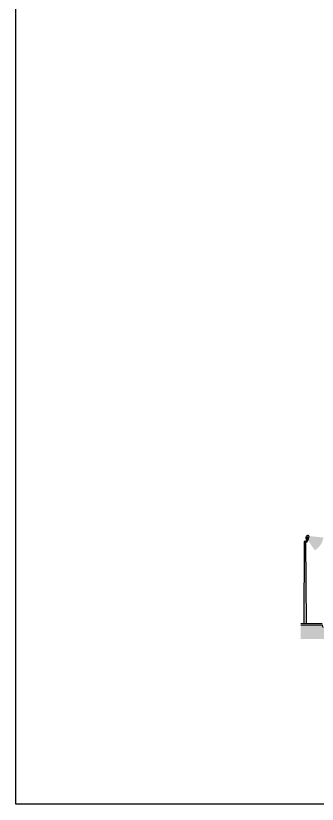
# Model space of a CAD drawing. Header units: metres. Extents: x 2394 to 3264, y 364 to 634.
# Drawn here: x 2649.7 to 2682.7, y 363.8 to 449.9 of the extents above; entities that cross this region are included whole.
import ezdxf

# ---------------------------------------------------------------- set-up
doc = ezdxf.new("R2010")
doc.units = ezdxf.units.M
doc.header["$LTSCALE"] = 5
doc.header["$MEASUREMENT"] = 0
for name, color, linetype in [('COTA 1 100', 2, 'Continuous'), ('HACHURA', 251, 'Continuous'), ('PENA 01', 1, 'Continuous'), ('PENA 06', 6, 'Continuous')]:
    doc.layers.add(name, color=color, linetype=linetype)

# ---------------------------------------------------------------- blocks, each defined once
blk = doc.blocks.new('A$C47D9326B')
for p, q in [((-0.415, 9.614), (-0.427, 9.61)), ((-0.427, 9.61), (-0.297, 9.127)), ((-0.415, 9.614), (-0.346, 9.631)), ((-0.415, 9.614), (-0.285, 9.131)), ((-0.346, 9.631), (-0.275, 9.628)), ((-0.314, 9.458), (-0.298, 9.47)), ((-0.298, 9.47), (-0.28, 9.477)), ((-0.285, 9.468), (-0.284, 9.47)), ((-0.284, 9.47), (-0.282, 9.471)), ((-0.282, 9.471), (-0.279, 9.472)), ((-0.28, 9.477), (-0.261, 9.48)), ((-0.279, 9.472), (-0.277, 9.473)), ((-0.277, 9.473), (-0.274, 9.472)), ((-0.275, 9.628), (-0.208, 9.606)), ((-0.274, 9.472), (-0.272, 9.471)), ((-0.272, 9.471), (-0.27, 9.47)), ((-0.27, 9.47), (-0.268, 9.468)), ((-0.261, 9.48), (-0.242, 9.477)), ((-0.242, 9.477), (-0.223, 9.47)), ((-0.223, 9.47), (-0.208, 9.458)), ((-0.208, 9.606), (-0.149, 9.566)), ((-0.149, 9.566), (-0.104, 9.511)), ((-0.104, 9.511), (-0.076, 9.445)), ((-0.336, 9.405), (-0.333, 9.424)), ((-0.333, 9.385), (-0.336, 9.405)), ((-0.333, 9.424), (-0.326, 9.442)), ((-0.326, 9.367), (-0.333, 9.385)), ((-0.329, 9.392), (-0.328, 9.394)), ((-0.329, 9.389), (-0.329, 9.392)), ((-0.329, 9.386), (-0.329, 9.389)), ((-0.328, 9.384), (-0.329, 9.386)), ((-0.328, 9.394), (-0.326, 9.396)), ((-0.326, 9.382), (-0.328, 9.384)), ((-0.326, 9.442), (-0.314, 9.458)), ((-0.326, 9.396), (-0.324, 9.398)), ((-0.324, 9.38), (-0.326, 9.382)), ((-0.314, 9.352), (-0.326, 9.367)), ((-0.324, 9.398), (-0.322, 9.399)), ((-0.322, 9.379), (-0.324, 9.38)), ((-0.322, 9.399), (-0.319, 9.399)), ((-0.319, 9.379), (-0.322, 9.379)), ((-0.319, 9.399), (-0.317, 9.399)), ((-0.317, 9.379), (-0.319, 9.379)), ((-0.317, 9.399), (-0.314, 9.398)), ((-0.314, 9.38), (-0.317, 9.379)), ((-0.314, 9.398), (-0.312, 9.396)), ((-0.312, 9.382), (-0.314, 9.38)), ((-0.298, 9.34), (-0.314, 9.352)), ((-0.312, 9.396), (-0.31, 9.394)), ((-0.31, 9.384), (-0.312, 9.382)), ((-0.31, 9.394), (-0.309, 9.392)), ((-0.309, 9.386), (-0.31, 9.384)), ((-0.309, 9.392), (-0.309, 9.389)), ((-0.309, 9.389), (-0.309, 9.386)), ((-0.28, 9.332), (-0.298, 9.34)), ((-0.285, 9.131), (-0.297, 9.127)), ((-0.287, 9.463), (-0.286, 9.465)), ((-0.286, 9.46), (-0.287, 9.463)), ((-0.287, 9.078), (-0.287, 9.092)), ((-0.287, 9.092), (-0.248, 9.092)), ((-0.287, 9.078), (-0.216, 9.078)), ((-0.286, 9.465), (-0.285, 9.468)), ((-0.285, 9.458), (-0.286, 9.46)), ((-0.284, 9.456), (-0.285, 9.458)), ((-0.254, 9.139), (-0.285, 9.131)), ((-0.282, 9.454), (-0.284, 9.456)), ((-0.279, 9.453), (-0.282, 9.454)), ((-0.261, 9.33), (-0.28, 9.332)), ((-0.277, 9.453), (-0.279, 9.453)), ((-0.274, 9.453), (-0.277, 9.453)), ((-0.272, 9.454), (-0.274, 9.453)), ((-0.27, 9.456), (-0.272, 9.454)), ((-0.268, 9.458), (-0.27, 9.456)), ((-0.268, 9.468), (-0.267, 9.465)), ((-0.267, 9.46), (-0.268, 9.458)), ((-0.267, 9.465), (-0.267, 9.463)), ((-0.267, 9.463), (-0.267, 9.46)), ((-0.254, 9.33), (-0.261, 9.33)), ((-0.255, 9.349), (-0.254, 9.35)), ((-0.255, 9.346), (-0.255, 9.349)), ((-0.255, 9.344), (-0.255, 9.346)), ((-0.254, 9.342), (-0.255, 9.344)), ((-0.254, 9.139), (-0.255, 9.092)), ((-0.254, 9.357), (-0.229, 9.357)), ((-0.254, 9.357), (-0.254, 9.35)), ((-0.254, 9.35), (-0.254, 9.342)), ((-0.254, 9.342), (-0.254, 9.33)), ((-0.254, 9.33), (-0.254, 9.139)), ((-0.248, 9.092), (-0.23, 9.092)), ((-0.23, 9.092), (-0.23, 9.148)), ((-0.23, 9.148), (-0.216, 9.148)), ((-0.229, 9.147), (-0.23, 9.148)), ((-0.229, 9.357), (-0.229, 9.337)), ((-0.223, 9.34), (-0.229, 9.337)), ((-0.229, 9.337), (-0.229, 9.147)), ((-0.217, 9.15), (-0.229, 9.147)), ((-0.208, 9.352), (-0.223, 9.34)), ((-0.157, 9.188), (-0.217, 9.15)), ((-0.216, 9.078), (-0.216, 9.148)), ((-0.216, 9.087), (-0.216, 9.078)), ((-0.216, 9.078), (-0.163, 9.078)), ((-0.213, 9.42), (-0.212, 9.423)), ((-0.212, 9.418), (-0.213, 9.42)), ((-0.212, 9.423), (-0.211, 9.425)), ((-0.211, 9.415), (-0.212, 9.418)), ((-0.211, 9.425), (-0.21, 9.427)), ((-0.21, 9.413), (-0.211, 9.415)), ((-0.21, 9.427), (-0.208, 9.429)), ((-0.208, 9.412), (-0.21, 9.413)), ((-0.208, 9.458), (-0.196, 9.442)), ((-0.208, 9.429), (-0.205, 9.43)), ((-0.205, 9.411), (-0.208, 9.412)), ((-0.196, 9.367), (-0.208, 9.352)), ((-0.205, 9.43), (-0.203, 9.43)), ((-0.203, 9.41), (-0.205, 9.411)), ((-0.203, 9.43), (-0.2, 9.43)), ((-0.2, 9.411), (-0.203, 9.41)), ((-0.2, 9.43), (-0.198, 9.429)), ((-0.198, 9.412), (-0.2, 9.411)), ((-0.198, 9.429), (-0.196, 9.427)), ((-0.196, 9.413), (-0.198, 9.412)), ((-0.196, 9.442), (-0.189, 9.424)), ((-0.196, 9.427), (-0.194, 9.425)), ((-0.194, 9.415), (-0.196, 9.413)), ((-0.189, 9.385), (-0.196, 9.367)), ((-0.194, 9.425), (-0.193, 9.423)), ((-0.193, 9.418), (-0.194, 9.415)), ((-0.193, 9.423), (-0.193, 9.42)), ((-0.193, 9.42), (-0.193, 9.418)), ((-0.189, 9.424), (-0.186, 9.405)), ((-0.186, 9.405), (-0.189, 9.385)), ((-0.114, 9.078), (-0.163, 9.078)), ((-0.11, 9.241), (-0.157, 9.188)), ((-0.15, 0), (-0.1, 9)), ((-0.1, 9.078), (-0.114, 9.078)), ((-0.079, 9.305), (-0.11, 9.241)), ((-0.1, 9), (0.1, 9)), ((-0.068, 9.375), (-0.079, 9.305)), ((-0.076, 9.445), (-0.068, 9.375)), ((0.1, 9), (0.15, 0)), ((-0.15, 0), (0.15, 0))]:
    blk.add_line(p, q)
blk.add_lwpolyline([(-0.224, 9.078), (-0.1, 9.078), (-0.1, 8.95), (-0.224, 8.95)], close=True)

msp = doc.modelspace()

# ---------------------------------------------------------------- hatches: boundary and pattern name
at = {"layer": 'COTA 1 100'}
h = msp.add_hatch(color=256, dxfattribs=at)
h.dxf.hatch_style = 1
h.set_gradient(color1=(250, 247, 214), color2=(255, 255, 179), tint=1, name='INVCYLINDER')
h.paths.add_polyline_path([(2683.328, 392.919), (2681.756, 393.071), (2681.635, 392.619), (2682.397, 391.525, 0.242169)])
at = {"layer": 'PENA 01', "ltscale": 1.5}
h = msp.add_hatch(dxfattribs=at)
h.set_pattern_fill('EARTH', color=256, scale=0.75, angle=45, style=0, double=1)
h.set_pattern_definition([(45, (2680.87099, 381.83091), (3e-17, 0.26516504), [0.1875, -0.1875]), (45, (2680.82127, 381.88063), (3e-17, 0.26516504), [0.1875, -0.1875]), (45, (2680.77155, 381.93035), (3e-17, 0.26516504), [0.1875, -0.1875]), (135, (2680.77155, 381.9635), (-0.26516504, 6e-17), [0.1875, -0.1875]), (135, (2680.82127, 382.01322), (-0.26516504, 6e-17), [0.1875, -0.1875]), (135, (2680.87099, 382.06293), (-0.26516504, 6e-17), [0.1875, -0.1875])])
h.paths.add_polyline_path([(2744.268, 382.911), (2733.192, 382.911), (2733.192, 382.491), (2712.891, 382.491), (2712.894, 382.916), (2702.69, 383.241), (2702.642, 383.241), (2702.642, 383.141), (2683.242, 383.141), (2683.242, 383.341), (2680.871, 383.341), (2680.871, 381.831), (2744.268, 381.831)])

# ---------------------------------------------------------------- linework, layer by layer
msp.add_lwpolyline([(2649.735, 505.664), (2813.659, 505.664), (2813.659, 363.795), (2649.735, 363.795)], close=True)
at = {"layer": 'COTA 1 100', "const_width": 0.1}
msp.add_lwpolyline([(2680.871, 383.341), (2683.242, 383.341), (2683.242, 383.141), (2702.642, 383.141), (2702.642, 383.241), (2702.69, 383.241), (2712.894, 382.916), (2712.891, 382.491), (2733.192, 382.491), (2733.192, 382.911), (2744.268, 382.911)], dxfattribs=at)
at = {"layer": 'PENA 06'}
msp.add_line((2683.195, 383.491), (2680.871, 383.491), dxfattribs=at)

# ---------------------------------------------------------------- block references
at = {"layer": 'HACHURA', "xscale": -1}
msp.add_blockref('A$C47D9326B', (2681.338, 383.491), dxfattribs=at)

doc.saveas('drawing.dxf')
